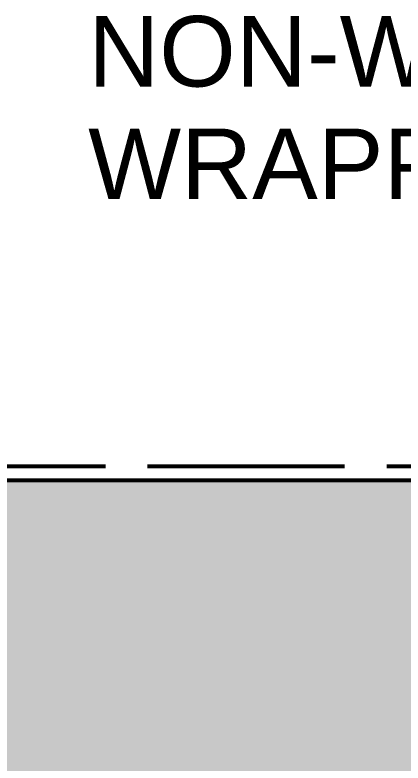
# Model space of a CAD drawing. Header units: millimetres. Extents: x -6059 to 136424, y -4267 to 4144.
# Drawn here: x 126012 to 126985, y 852 to 2727 of the extents above; entities that cross this region are included whole.
import ezdxf

# ---------------------------------------------------------------- set-up
doc = ezdxf.new("R2010")
doc.units = ezdxf.units.MM
doc.linetypes.add('DASH_494_106', pattern=[599.722222, 493.888889, -105.833333])
for name, color, linetype in [('ANNOTATIONS', 7, 'Continuous'), ('GEOFAB', 5, 'Continuous'), ('MODULE_ART', 7, 'Continuous'), ('TANK', 7, 'Continuous')]:
    doc.layers.add(name, color=color, linetype=linetype)
doc.styles.add('ARIAL', font='arial.ttf')

# ---------------------------------------------------------------- blocks, each defined once
blk = doc.blocks.new('atlancube_face')
at = {"true_color": 0x000000}
blk.add_solid([(-1.8, -1.8), (1151.8, -1.8), (-1.8, 781.8), (1151.8, 781.8)], dxfattribs=at)

msp = doc.modelspace()

# ---------------------------------------------------------------- linework, layer by layer
at = {"layer": 'GEOFAB', "color": 5, "linetype": 'DASH_494_106', "lineweight": 53}
msp.add_lwpolyline([(-35.3, -35.3), (133435.3, -35.3), (133435.3, 1595.3), (-35.3, 1595.3)], close=True, dxfattribs=at)
at = {"layer": 'TANK', "lineweight": 53}
msp.add_lwpolyline([(0, 0), (133400, 0), (133400, 1560), (0, 1560)], close=True, dxfattribs=at)

# ---------------------------------------------------------------- block references
at = {"layer": 'MODULE_ART'}
for p in [(125350, 780), (126500, 780)]:
    msp.add_blockref('atlancube_face', p, dxfattribs=at)

# ---------------------------------------------------------------- texts
at = {"layer": 'ANNOTATIONS', "style": 'ARIAL'}
for s, p in [('NON-WOVEN GEO-FAB', (126195.2, 2547.8)), ('WRAPPED AROUND THE TANK', (126195.2, 2265.6))]:
    msp.add_text(s, height=176.812, dxfattribs=at).set_placement(p)

doc.saveas('drawing.dxf')
